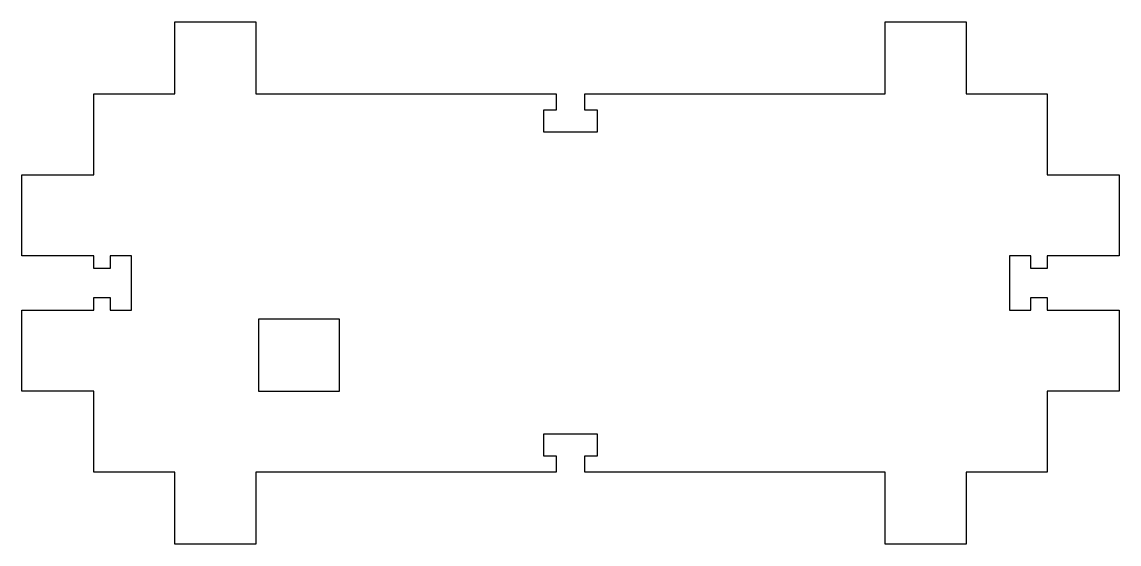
# Model space of a CAD drawing. Header units: millimetres. Extents: x -30.5 to 30.5, y -4 to 25.
import ezdxf

# ---------------------------------------------------------------- set-up
doc = ezdxf.new("R2010")
doc.units = ezdxf.units.MM
doc.layers.get('0').update_dxf_attribs({"linetype": 'CONTINUOUS'})

msp = doc.modelspace()

# ---------------------------------------------------------------- linework, layer by layer
for points in [[(-17.5, 21), (-0.8, 21), (-0.8, 20.1), (-1.5, 20.1), (-1.5, 18.9), (1.5, 18.9), (1.5, 20.1), (0.8, 20.1), (0.8, 21), (17.5, 21), (17.5, 25), (22, 25), (22, 21), (26.5, 21), (26.5, 16.5), (30.5, 16.5), (30.5, 12), (26.5, 12), (26.5, 11.3), (25.6, 11.3), (25.6, 12), (24.4, 12), (24.4, 9), (25.6, 9), (25.6, 9.7), (26.5, 9.7), (26.5, 9), (30.5, 9), (30.5, 4.5), (26.5, 4.5), (26.5, 0), (22, 0), (22, -4), (17.5, -4), (17.5, 0), (0.8, 0), (0.8, 0.9), (1.5, 0.9), (1.5, 2.1), (-1.5, 2.1), (-1.5, 0.9), (-0.8, 0.9), (-0.8, 0), (-17.5, 0), (-17.5, -4), (-22, -4), (-22, 0), (-26.5, 0), (-26.5, 4.5), (-30.5, 4.5), (-30.5, 9), (-26.5, 9), (-26.5, 9.7), (-25.6, 9.7), (-25.6, 9), (-24.4, 9), (-24.4, 12), (-25.6, 12), (-25.6, 11.3), (-26.5, 11.3), (-26.5, 12), (-30.5, 12), (-30.5, 16.5), (-26.5, 16.5), (-26.5, 21), (-22, 21), (-22, 25), (-17.5, 25)], [(-17.35, 8.5), (-17.35, 4.5), (-12.85, 4.5), (-12.85, 8.5)]]:
    msp.add_lwpolyline(points, close=True)

doc.saveas('drawing.dxf')
